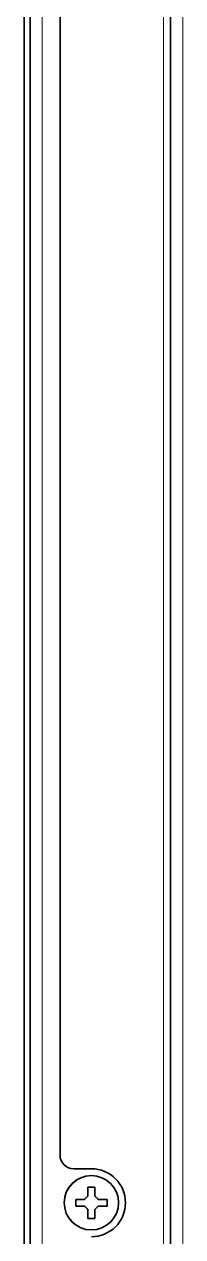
# Model space of a CAD drawing. Header units: millimetres. Extents: x -1803 to 2559, y -1143 to 2136.
# Drawn here: x -1802.8 to -1779.5, y 307.6 to 485.9 of the extents above; entities that cross this region are included whole.
import ezdxf

# ---------------------------------------------------------------- set-up
doc = ezdxf.new("R2010")
doc.units = ezdxf.units.MM

msp = doc.modelspace()

# ---------------------------------------------------------------- linework, layer by layer
at = {"linetype": 'Continuous', "lineweight": 35}
for p, q in [((-1801.95, 952.2), (-1801.95, 53.21)), ((-1781.35, 939.8), (-1781.35, 146.8)), ((-1797.55, 319.6), (-1797.55, 932)), ((-1802.8, 68.17), (-1802.8, 828.17)), ((-1795.55, 317.6), (-1792.95, 317.6)), ((-1795.25, 312.6), (-1795.25, 313.1)), ((-1795.25, 312.1), (-1795.25, 312.6)), ((-1790.65, 313.1), (-1790.65, 312.6)), ((-1790.65, 312.6), (-1790.65, 312.1))]:
    msp.add_line(p, q, dxfattribs=at)
at = {"linetype": 'Continuous', "lineweight": 13}
for p, q in [((-1800.15, 952.2), (-1800.15, 57.05)), ((-1779.55, 939.79), (-1779.55, 147.8)), ((-1782.35, 934), (-1782.35, 146.8))]:
    msp.add_line(p, q, dxfattribs=at)
at = {"linetype": 'Continuous', "lineweight": 35}
msp.add_circle((-1792.95, 312.6), 4, dxfattribs=at)
at = {"linetype": 'Continuous', "lineweight": 13}
msp.add_circle((-1792.95, 312.6), 3.95, dxfattribs=at)
at = {"linetype": 'Continuous', "lineweight": 35}
for centre, radius, start, end in [((-1795.55, 319.6), 2, 180, 270), ((-1792.95, 312.6), 5, 270, 90)]:
    msp.add_arc(centre, radius, start, end, dxfattribs=at)
for points in [[(-1793.45, 313.6), (-1793.45, 313.66), (-1793.45, 313.77), (-1793.45, 313.93), (-1793.45, 314.09), (-1793.45, 314.24), (-1793.45, 314.39), (-1793.45, 314.55), (-1793.45, 314.72), (-1793.45, 314.84), (-1793.45, 314.9)], [(-1793.45, 314.9), (-1793.28, 314.9), (-1792.95, 314.9), (-1792.61, 314.9), (-1792.45, 314.9)], [(-1793.95, 312.1), (-1794, 312.1), (-1794.11, 312.1), (-1794.27, 312.1), (-1794.43, 312.1), (-1794.59, 312.1), (-1794.74, 312.1), (-1794.89, 312.1), (-1795.06, 312.1), (-1795.18, 312.1), (-1795.25, 312.1)], [(-1793.95, 313.1), (-1793.92, 313.13), (-1793.88, 313.17), (-1793.8, 313.25), (-1793.73, 313.32), (-1793.66, 313.39), (-1793.59, 313.46), (-1793.52, 313.53), (-1793.47, 313.58), (-1793.45, 313.6)], [(-1793.45, 311.6), (-1793.47, 311.63), (-1793.52, 311.68), (-1793.6, 311.75), (-1793.67, 311.83), (-1793.74, 311.9), (-1793.81, 311.97), (-1793.88, 312.03), (-1793.92, 312.08), (-1793.95, 312.1)], [(-1792.45, 313.6), (-1792.42, 313.58), (-1792.37, 313.53), (-1792.3, 313.45), (-1792.22, 313.38), (-1792.15, 313.31), (-1792.08, 313.24), (-1792.02, 313.17), (-1791.97, 313.13), (-1791.95, 313.1)], [(-1791.95, 312.1), (-1791.97, 312.08), (-1792.02, 312.03), (-1792.09, 311.96), (-1792.16, 311.89), (-1792.23, 311.82), (-1792.3, 311.75), (-1792.38, 311.67), (-1792.42, 311.63), (-1792.45, 311.6)], [(-1791.95, 313.1), (-1791.89, 313.1), (-1791.78, 313.1), (-1791.62, 313.1), (-1791.46, 313.1), (-1791.31, 313.1), (-1791.16, 313.1), (-1791, 313.1), (-1790.83, 313.1), (-1790.71, 313.1), (-1790.65, 313.1)], [(-1792.45, 310.3), (-1792.61, 310.3), (-1792.95, 310.3), (-1793.28, 310.3), (-1793.45, 310.3)], [(-1792.45, 311.6), (-1792.45, 311.55), (-1792.45, 311.44), (-1792.45, 311.28), (-1792.45, 311.12), (-1792.45, 310.96), (-1792.45, 310.81), (-1792.45, 310.66), (-1792.45, 310.49), (-1792.45, 310.37), (-1792.45, 310.3)]]:
    msp.add_open_spline(points, degree=3, dxfattribs=at)
for points in [[(-1792.45, 314.9), (-1792.45, 314.7), (-1792.45, 314.49), (-1792.45, 314.17), (-1792.45, 314.06), (-1792.45, 313.83), (-1792.45, 313.72), (-1792.45, 313.6)], [(-1795.25, 313.1), (-1795.04, 313.1), (-1794.83, 313.1), (-1794.51, 313.1), (-1794.4, 313.1), (-1794.18, 313.1), (-1794.06, 313.1), (-1793.95, 313.1)], [(-1790.65, 312.1), (-1790.85, 312.1), (-1791.06, 312.1), (-1791.38, 312.1), (-1791.49, 312.1), (-1791.72, 312.1), (-1791.83, 312.1), (-1791.95, 312.1)], [(-1793.45, 310.3), (-1793.45, 310.51), (-1793.45, 310.72), (-1793.45, 311.04), (-1793.45, 311.15), (-1793.45, 311.37), (-1793.45, 311.49), (-1793.45, 311.6)]]:
    msp.add_open_spline(points, degree=3, knots=[0, 0, 0, 0, 0.5, 0.5, 0.75, 0.75, 1, 1, 1, 1], dxfattribs=at)

doc.saveas('drawing.dxf')
